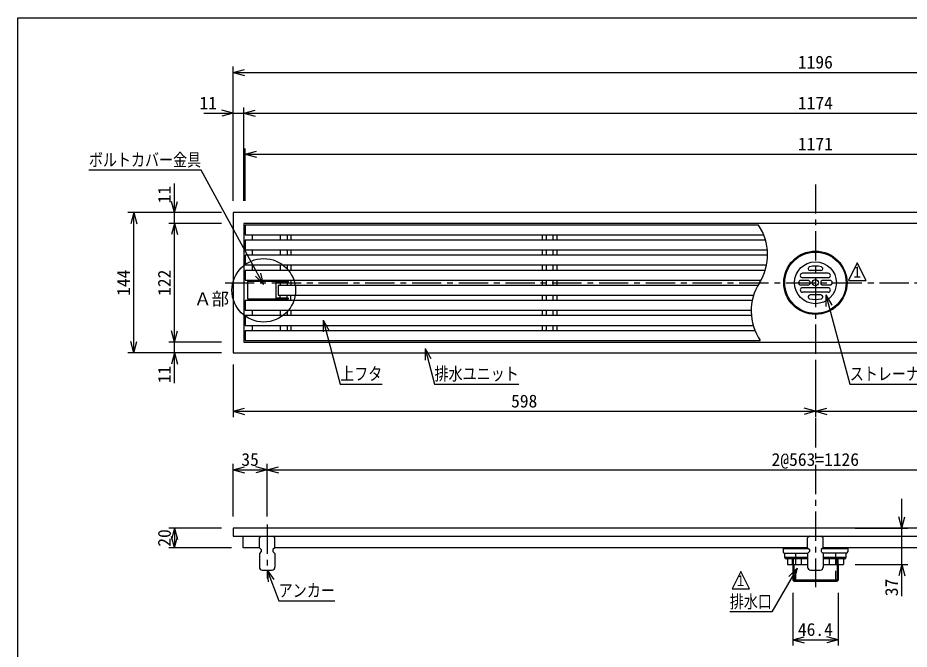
# Model space of a CAD drawing. Units: millimetres, scale not verified. Extents: x -819 to 819, y -558 to 522.
# Drawn here: x -819 to 96, y -126 to 522 of the extents above; entities that cross this region are included whole.
import ezdxf
from ezdxf.enums import TextEntityAlignment as Align

# ---------------------------------------------------------------- set-up
doc = ezdxf.new("R2010")
doc.units = ezdxf.units.MM
doc.header["$LTSCALE"] = 6
doc.linetypes.add('CHAIN1', pattern=[8, 5, -1, 1, -1])
doc.linetypes.add('DASHED2', pattern=[3, 2, -1])
for name, color, linetype in [('0-0_計極細', 2, 'Continuous'), ('0-1_計細線', 3, 'Continuous'), ('0-5_寸法線', 7, 'Continuous'), ('0-7_枠細線', 5, 'Continuous'), ('0-8_枠中線', 5, 'Continuous')]:
    doc.layers.add(name, color=color, linetype=linetype)
doc.styles.add('ＭＳ ゴシック', font='')
doc.styles.get('ＭＳ ゴシック').set_extended_font_data('MS Gothic')

msp = doc.modelspace()

# ---------------------------------------------------------------- linework, layer by layer
at = {"layer": '0-0_計極細', "linetype": 'CHAIN1'}
for p, q in [((0, 350.996), (0, -62.471)), ((-606.171, 250), (606.857, 250)), ((-563, 1.641), (-563, -53.629))]:
    msp.add_line(p, q, dxfattribs=at)
at = {"layer": '0-0_計極細'}
for p, q in [((-578.5, 299.25), (-578.5, 293.75)), ((-549.45, 299.25), (-549.45, 293.75)), ((-542.55, 299.25), (-542.55, 293.75)), ((-538.5, 299.25), (-538.5, 293.75)), ((-280.5, 299.25), (-280.5, 293.75)), ((-276.45, 299.25), (-276.45, 293.75)), ((-269.55, 299.25), (-269.55, 293.75)), ((-265.5, 299.25), (-265.5, 293.75)), ((-578.5, 283.75), (-578.5, 278.25)), ((-549.45, 283.75), (-549.45, 278.25)), ((-542.55, 283.75), (-542.55, 278.25)), ((-538.5, 283.75), (-538.5, 278.25)), ((-280.5, 283.75), (-280.5, 278.25)), ((-276.45, 283.75), (-276.45, 278.25)), ((-269.55, 283.75), (-269.55, 278.25)), ((-265.5, 283.75), (-265.5, 278.25)), ((-578.5, 268.25), (-578.5, 262.75)), ((-549.45, 268.25), (-549.45, 262.75)), ((-542.55, 268.25), (-542.55, 262.75)), ((-538.5, 268.25), (-538.5, 262.75)), ((-280.5, 268.25), (-280.5, 262.75)), ((-276.45, 268.25), (-276.45, 262.75)), ((-269.55, 268.25), (-269.55, 262.75)), ((-265.5, 268.25), (-265.5, 262.75)), ((-582, 252.15), (-573, 252.15)), ((-582, 252.15), (-582, 251.15)), ((-578.5, 252.75), (-578.5, 252.15)), ((-573, 252.15), (-573, 251.15)), ((-549.45, 252.75), (-549.45, 251.15)), ((-549.45, 250.15), (-549.45, 247.25)), ((-542.55, 252.75), (-542.55, 251.15)), ((-542.55, 250.15), (-542.55, 247.25)), ((-538.5, 252.75), (-538.5, 247.25)), ((-280.5, 252.75), (-280.5, 247.25)), ((-276.45, 252.75), (-276.45, 247.25)), ((-269.55, 252.75), (-269.55, 247.25)), ((-265.5, 252.75), (-265.5, 247.25)), ((-582, 232.35), (-582, 233.35)), ((-582, 232.35), (-573, 232.35)), ((-578.5, 232.35), (-578.5, 231.75)), ((-573, 232.35), (-573, 233.35)), ((-549.45, 234.35), (-549.45, 237.25)), ((-549.45, 231.75), (-549.45, 233.35)), ((-542.55, 234.35), (-542.55, 237.25)), ((-542.55, 231.75), (-542.55, 233.35)), ((-538.5, 231.75), (-538.5, 237.25)), ((-280.5, 237.25), (-280.5, 231.75)), ((-276.45, 237.25), (-276.45, 231.75)), ((-269.55, 237.25), (-269.55, 231.75)), ((-265.5, 237.25), (-265.5, 231.75)), ((-578.5, 221.75), (-578.5, 216.25)), ((-549.45, 221.75), (-549.45, 216.25)), ((-542.55, 221.75), (-542.55, 216.25)), ((-538.5, 221.75), (-538.5, 216.25)), ((-280.5, 221.75), (-280.5, 216.25)), ((-276.45, 221.75), (-276.45, 216.25)), ((-269.55, 221.75), (-269.55, 216.25)), ((-265.5, 221.75), (-265.5, 216.25)), ((-578.5, 206.25), (-578.5, 200.75)), ((-549.45, 206.25), (-549.45, 200.75)), ((-542.55, 206.25), (-542.55, 200.75)), ((-538.5, 206.25), (-538.5, 200.75)), ((-280.5, 206.25), (-280.5, 200.75)), ((-276.45, 206.25), (-276.45, 200.75)), ((-269.55, 206.25), (-269.55, 200.75)), ((-265.5, 206.25), (-265.5, 200.75)), ((-33.2, -22.8), (-7.2, -22.8)), ((7.2, -22.8), (33.2, -22.8)), ((-23.5, -39.2), (-23.5, -31.7)), ((-23.5, -31.7), (-22.5, -32.7)), ((-22.5, -38.2), (-22.5, -32.7)), ((23.5, -31.7), (22.5, -32.7)), ((22.5, -38.2), (22.5, -32.7)), ((23.5, -39.2), (23.5, -31.7)), ((-23.5, -39.2), (-22.5, -38.2)), ((-22.2, -39.2), (-22.2, -56.5)), ((22.2, -39.2), (22.2, -56.5)), ((23.5, -39.2), (22.5, -38.2)), ((23.2, -55.5), (-23.2, -55.5))]:
    msp.add_line(p, q, dxfattribs=at)
at = {"layer": '0-0_計極細', "linetype": 'DASHED2'}
for p, q in [((-20.5, -27.7), (-20.5, -56.5)), ((20.5, -27.7), (20.5, -56.5))]:
    msp.add_line(p, q, dxfattribs=at)
at = {"layer": '0-0_計極細'}
for centre, start, end in [((-103.451, 279), 327.72738, 33.84606), ((-11.607, 221), 147.72738, 213.84606)]:
    msp.add_arc(centre, 54.312, start, end, dxfattribs=at)
at = {"layer": '0-1_計細線'}
for p, q in [((-585.5, 309.25), (-585.5, 299.25)), ((-58.343, 309.25), (-585.5, 309.25)), ((-585.5, 299.25), (-53.055, 299.25)), ((-585.5, 293.75), (-585.5, 283.75)), ((-51.18, 293.75), (-585.5, 293.75)), ((-585.5, 283.75), (-49.347, 283.75)), ((-585.5, 278.25), (-585.5, 268.25)), ((-49.144, 278.25), (-585.5, 278.25)), ((-585.5, 268.25), (-50.213, 268.25)), ((-585.5, 262.75), (-585.5, 252.75)), ((-51.627, 262.75), (-585.5, 262.75)), ((13.15, 259.75), (-13.15, 259.75)), ((5.5, 262.45), (-5.5, 262.45)), ((-585.5, 252.75), (-55.904, 252.75)), ((-541, 251.15), (-583, 251.15)), ((-583, 251.15), (-583, 233.35)), ((-553.8, 233.35), (-553.8, 251.15)), ((-553.8, 250.15), (-541, 250.15)), ((-551.5, 247.25), (-551.5, 237.25)), ((-59.155, 247.25), (-551.5, 247.25)), ((-541, 250.15), (-541, 251.15)), ((-7.7, 252.35), (-15, 252.35)), ((-7.7, 247.65), (-15, 247.65)), ((13.15, 255.05), (-13.15, 255.05)), ((15, 252.35), (7.7, 252.35)), ((15, 247.65), (7.7, 247.65)), ((13.15, 244.95), (-13.15, 244.95)), ((13.15, 240.25), (-13.15, 240.25)), ((-585.5, 231.75), (-585.5, 221.75)), ((-64.845, 231.75), (-585.5, 231.75)), ((-583, 233.35), (-541, 233.35)), ((-541, 234.35), (-553.8, 234.35)), ((-551.5, 237.25), (-63.432, 237.25)), ((-541, 233.35), (-541, 234.35)), ((5.5, 237.55), (-5.5, 237.55)), ((-585.5, 221.75), (-65.914, 221.75)), ((-585.5, 216.25), (-585.5, 206.25)), ((-65.711, 216.25), (-585.5, 216.25)), ((-585.5, 206.25), (-63.878, 206.25)), ((-585.5, 200.75), (-585.5, 190.75)), ((-62.003, 200.75), (-585.5, 200.75)), ((-585.5, 190.75), (-56.716, 190.75)), ((-569, -10), (-571, -12)), ((-571, -22), (-571, -12)), ((-555, -12), (-557, -10)), ((-555, -22), (-555, -12)), ((-6, -10), (-8, -12)), ((-8, -22), (-8, -12)), ((8, -12), (6, -10)), ((8, -22), (8, -12)), ((-571, -22), (-569, -24)), ((-569, -26), (-571, -28)), ((-569, -24), (-569, -26)), ((-555, -22), (-557, -24)), ((-557, -24), (-557, -26)), ((-557, -26), (-555, -28)), ((-8, -22), (-555, -22)), ((-33.2, -22.8), (-33.2, -26.2)), ((-8, -22), (-6, -24)), ((-6, -26), (-8, -28)), ((-6, -24), (-6, -26)), ((8, -22), (6, -24)), ((6, -24), (6, -26)), ((6, -26), (8, -28)), ((555, -22), (8, -22)), ((33.2, -22.8), (33.2, -26.2)), ((-571, -28), (-571, -42)), ((-555, -28), (-555, -42)), ((-31.7, -27.7), (-7.7, -27.7)), ((-31.7, -31.7), (-8, -31.7)), ((-31.5, -31.7), (-31.5, -27.7)), ((-8, -33.5), (-29.9, -33.5)), ((-28.75, -33.5), (-28.75, -39.2)), ((-14.375, -39.2), (-14.375, -33.5)), ((-8, -28), (-8, -42)), ((31.7, -27.7), (7.7, -27.7)), ((8, -28), (8, -42)), ((8, -31.7), (31.7, -31.7)), ((29.9, -33.5), (8, -33.5)), ((14.375, -39.2), (14.375, -33.5)), ((28.75, -33.5), (28.75, -39.2)), ((31.5, -31.7), (31.5, -27.7)), ((-568, -45), (-558, -45)), ((-28.75, -39.2), (-8, -39.2)), ((-23.2, -39.2), (-23.2, -55.5)), ((-5, -45), (5, -45)), ((8, -39.2), (28.75, -39.2)), ((23.2, -39.2), (23.2, -55.5)), ((-22.2, -56.5), (-23.2, -55.5)), ((-22.2, -56.5), (22.2, -56.5)), ((22.2, -56.5), (23.2, -55.5))]:
    msp.add_line(p, q, dxfattribs=at)
for points in [[(598, 178), (598, 322), (-598, 322), (-598, 178)], [(-587, 311), (-587, 189), (587, 189), (587, 311)], [(-598, -2), (-598, -10), (598, -10), (598, -2)]]:
    msp.add_lwpolyline(points, close=True, dxfattribs=at)
msp.add_lwpolyline([(-571, -22), (-587.7, -22), (-587.7, -10)], dxfattribs=at)
for radius in [32.5, 31.5, 21.5, 3.1]:
    msp.add_circle((0, 250), radius, dxfattribs=at)
for centre, radius, start, end in [((-5.5, 264.45), 2, 108.40042, 270), ((0, 243.319), 23.831, 75.09095, 104.90905), ((5.5, 264.45), 2, 270, 71.59958), ((-13.15, 257.4), 2.35, 90, 180), ((-13.15, 257.4), 2.35, 180, 270), ((13.15, 257.4), 2.35, 0, 90), ((13.15, 257.4), 2.35, 270, 360), ((-15, 250), 2.35, 90, 180), ((-15, 250), 2.35, 180, 270), ((-7.7, 250), 2.35, 0, 90), ((-7.7, 250), 2.35, 270, 360), ((7.7, 250), 2.35, 90, 180), ((7.7, 250), 2.35, 180, 270), ((15, 250), 2.35, 0, 90), ((15, 250), 2.35, 270, 360), ((-13.15, 242.6), 2.35, 90, 180), ((-13.15, 242.6), 2.35, 180, 270), ((13.15, 242.6), 2.35, 0, 90), ((13.15, 242.6), 2.35, 270, 360), ((-5.5, 235.55), 2, 90, 251.59958), ((0, 256.681), 23.831, 255.09095, 284.90905), ((5.5, 235.55), 2, 288.40042, 90), ((-34, -22.8), 0.8, 0, 90), ((-31.7, -26.2), 1.5, 180, 270), ((-31.7, -26.2), 1.5, 180, 270), ((31.7, -26.2), 1.5, 270, 360), ((31.7, -26.2), 1.5, 270, 360), ((34, -22.8), 0.8, 90, 180), ((-29.9, -31.7), 1.8, 180, 270), ((29.9, -31.7), 1.8, 270, 360), ((-568, -42), 3, 180, 270), ((-558, -42), 3, 270, 360), ((-5, -42), 3, 180, 270), ((5, -42), 3, 270, 360)]:
    msp.add_arc(centre, radius, start, end, dxfattribs=at)
at = {"layer": '0-5_寸法線'}
for p, q in [((-598, 334), (-598, 472)), ((-598, 466), (-586.409, 469.106)), ((-598, 466), (-586.409, 462.894)), ((-598, 466), (598, 466)), ((-628, 424), (-587, 424)), ((-598, 424), (-609.591, 427.106)), ((-598, 424), (-609.591, 420.894)), ((-598, 334), (-598, 430)), ((-587, 334), (-587, 430)), ((-587, 424), (-575.409, 427.106)), ((-587, 424), (-575.409, 420.894)), ((-587, 424), (587, 424)), ((-585.5, 334), (-585.5, 388)), ((-585.5, 382), (-573.909, 385.106)), ((-585.5, 382), (-573.909, 378.894)), ((-585.5, 382), (585.5, 382)), ((-658, 311), (-658, 352)), ((-658, 322), (-661.106, 333.591)), ((-658, 322), (-654.894, 333.591)), ((-610, 322), (-706, 322)), ((-700, 322), (-703.106, 310.409)), ((-700, 322), (-696.894, 310.409)), ((-700, 178), (-700, 322)), ((-610, 322), (-664, 322)), ((-610, 311), (-664, 311)), ((-658, 311), (-661.106, 299.409)), ((-658, 311), (-654.894, 299.409)), ((-658, 189), (-658, 311)), ((-566.734, 248.098), (-575.009, 256.789)), ((-566.734, 248.098), (-569.555, 259.762)), ((10.85, 237.539), (10.838, 225.539)), ((10.85, 237.539), (16.84, 227.141)), ((-505.548, 211.57), (-505.556, 199.57)), ((-505.548, 211.57), (-499.555, 201.174)), ((-658, 189), (-661.106, 200.591)), ((-658, 189), (-654.894, 200.591)), ((-700, 178), (-703.106, 189.591)), ((-700, 178), (-696.894, 189.591)), ((-610, 189), (-664, 189)), ((-658, 146.876), (-658, 189)), ((-610, 178), (-706, 178)), ((-610, 178), (-664, 178)), ((-658, 178), (-661.106, 166.409)), ((-658, 178), (-654.894, 166.409)), ((-400.827, 182.503), (-400.835, 170.503)), ((-400.827, 182.503), (-394.834, 172.107)), ((-598, 166), (-598, 112)), ((0, 166), (0, 112)), ((-598, 118), (-586.409, 121.106)), ((0, 118), (-11.591, 121.106)), ((0, 118), (11.591, 121.106)), ((-598, 118), (-586.409, 114.894)), ((-598, 118), (0, 118)), ((0, 118), (-11.591, 114.894)), ((0, 118), (11.591, 114.894)), ((0, 118), (598, 118)), ((-598, 10), (-598, 64)), ((-598, 58), (-586.409, 61.106)), ((-598, 58), (-586.409, 54.894)), ((-598, 58), (-563, 58)), ((-563, 58), (-574.591, 61.106)), ((-563, 58), (-574.591, 54.894)), ((-563, 10), (-563, 64)), ((-563, 58), (-551.409, 61.106)), ((-563, 58), (-551.409, 54.894)), ((-563, 58), (563, 58)), ((88.75, -71.807), (88.75, 28)), ((88.75, -2), (85.644, 9.591)), ((88.75, -2), (91.856, 9.591)), ((-610, -2), (-664, -2)), ((-658, -2), (-661.106, -13.591)), ((-658, -2), (-654.894, -13.591)), ((-658, -2), (-658, -22)), ((40.75, -2), (94.75, -2)), ((-658, -22), (-661.106, -10.409)), ((-658, -22), (-654.894, -10.409)), ((-599.7, -22), (-664, -22)), ((-563, -45), (-556.006, -54.751)), ((-563, -45), (-561.818, -56.942)), ((-18.729, -43.168), (-27.243, -51.624)), ((-18.729, -43.168), (-21.874, -54.748)), ((40.75, -39.2), (94.75, -39.2)), ((88.75, -39.2), (85.644, -50.791)), ((88.75, -39.2), (91.856, -50.791)), ((-23.2, -68.5), (-23.2, -122.5)), ((23.2, -68.5), (23.2, -122.5)), ((-23.2, -116.5), (-11.609, -113.394)), ((-23.2, -116.5), (-11.609, -119.606)), ((-23.2, -116.5), (23.2, -116.5)), ((23.2, -116.5), (11.609, -113.394)), ((23.2, -116.5), (11.609, -119.606))]:
    msp.add_line(p, q, dxfattribs=at)
for points in [[(-566.734, 248.098), (-630.791, 365.621), (-745.991, 365.621)], [(10.85, 237.539), (35.29, 145.98), (121.69, 145.98)], [(-505.548, 211.57), (-488.017, 145.98), (-444.817, 145.98)], [(-400.827, 182.503), (-391.066, 145.98), (-304.666, 145.98)], [(-563, -45), (-551.125, -76.506), (-493.525, -76.506)], [(-18.729, -43.168), (-44.738, -87.868), (-87.938, -87.868)]]:
    msp.add_lwpolyline(points, dxfattribs=at)
msp.add_circle((-566.494, 242.25), 32.624, dxfattribs=at)
at = {"layer": '0-7_枠細線'}
for p, q in [((43, 270.395), (34, 252.395)), ((52, 252.395), (43, 270.395)), ((34, 252.395), (52, 252.395)), ((-76.618, -46.368), (-85.618, -64.368)), ((-67.618, -64.368), (-76.618, -46.368)), ((-85.618, -64.368), (-67.618, -64.368))]:
    msp.add_line(p, q, dxfattribs=at)
at = {"layer": '0-8_枠中線'}
msp.add_lwpolyline([(-819, -558), (-819, 522), (819, 522), (819, -558)], close=True, dxfattribs=at)

# ---------------------------------------------------------------- texts
at = {"layer": '0-5_寸法線', "style": 'ＭＳ ゴシック'}
for s, p in [('1196', (-18, 466)), ('11', (-632.493, 424)), ('1174', (-18, 424)), ('1171', (-18, 382)), ('Ａ部', (-638.083, 222.821)), ('598', (-312.5, 118)), ('35', (-589.5, 58)), ('2@563=1126', (-45, 58)), ('46.4', (-18, -116.5))]:
    msp.add_text(s, height=13.2, dxfattribs=at).set_placement(p, align=Align.BOTTOM_LEFT)
at = {"layer": '0-5_寸法線', "style": 'ＭＳ ゴシック', "width": 0.8}
for s, p in [('ボルトカバー金具', (-745.991, 365.621)), ('上フタ', (-488.017, 145.98)), ('排水ユニット', (-391.066, 145.98)), ('ストレーナー', (35.29, 145.98)), ('アンカー', (-551.125, -76.506)), ('排水口', (-87.938, -87.868))]:
    msp.add_text(s, height=13.2, dxfattribs=at).set_placement(p, align=Align.BOTTOM_LEFT)
at = {"layer": '0-5_寸法線', "style": 'ＭＳ ゴシック'}
for s, p in [('11', (-658, 331.515)), ('144', (-700, 236.5)), ('122', (-658, 236.5)), ('11', (-658, 146.876)), ('20', (-658, -21)), ('37', (88.75, -71.807))]:
    msp.add_text(s, height=13.2, rotation=90, dxfattribs=at).set_placement(p, align=Align.BOTTOM_LEFT)
at = {"layer": '0-7_枠細線', "style": 'ＭＳ ゴシック', "width": 0.8}
for p in [(36.838, 252.026), (-82.78, -64.737)]:
    msp.add_text('１', height=11, dxfattribs=at).set_placement(p, align=Align.BOTTOM_LEFT)

doc.saveas('drawing.dxf')
